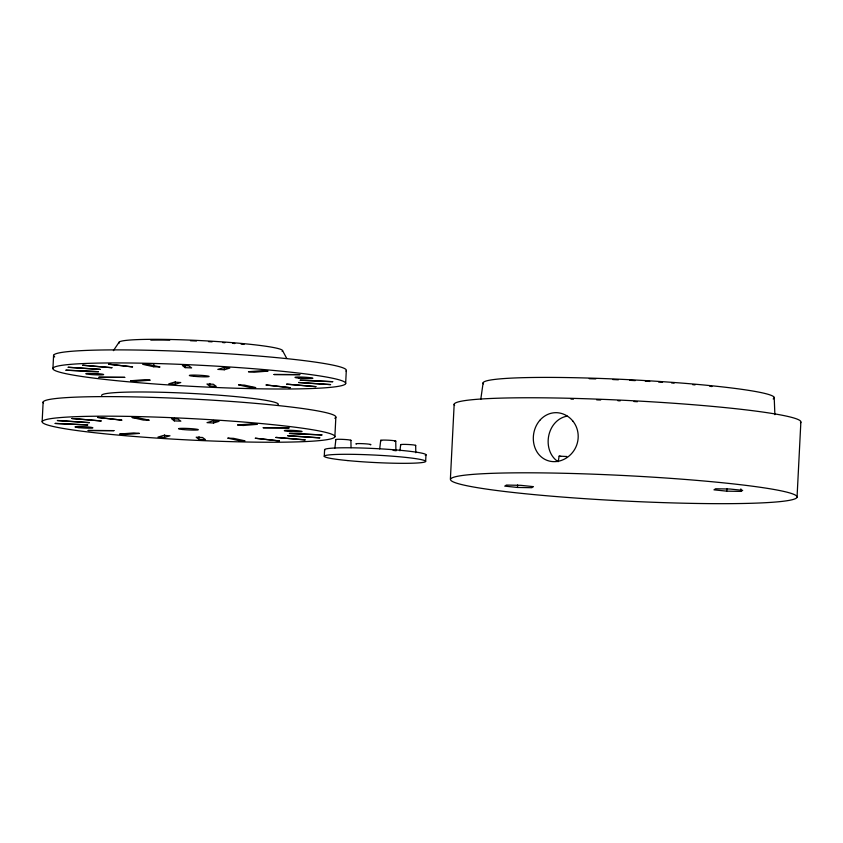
<?xml version="1.0" encoding="UTF-8"?>
<svg xmlns="http://www.w3.org/2000/svg" width="843" height="843" viewBox="0 0 843 843"><rect width="100%" height="100%" fill="white"/><g stroke="black" fill="none" stroke-linecap="round" stroke-linejoin="round"><path stroke-width="1.26" d="M42.15 421.595L43.141 402.016M52.94 368.349L53.594 355.293M153.742 366.747L142.825 364.334L148.674 364.492L160.001 366.979L153.742 366.747L153.879 364.134M164.469 437.454L169.991 435.789L163.774 435.378L157.999 437.085L164.469 437.454L164.606 434.84M175.26 384.208L180.771 382.543L174.564 382.132L168.79 383.839L175.26 384.208L175.386 381.594M174.332 420.878L171.614 418.771L177.936 419.045L180.834 421.152L174.332 420.878L174.459 418.265M185.123 367.632L182.404 365.525L188.716 365.799L191.624 367.917L185.123 367.632L185.249 365.03M198.895 439.319L196.187 437.211L202.499 437.485L205.407 439.593L198.895 439.319L199.032 436.706M209.686 386.073L206.957 384.029L213.29 384.239L216.198 386.347L209.686 386.073L209.823 383.46M213.49 423.007L219.011 421.342L212.794 420.931L207.02 422.638L213.49 423.007L213.627 420.394M224.28 369.761L229.791 368.096L223.585 367.685L217.81 369.392L224.28 369.761L224.407 367.148M324.27 456.358L324.597 449.835M334.861 436.832A146.577 10.738 2.9 0 0 118.262 416.242A146.577 10.738 2.9 0 0 112.393 434.556A146.577 10.738 2.9 0 0 334.861 436.832L335.851 417.264M345.641 383.586A146.577 10.738 2.9 0 0 129.042 362.996A146.577 10.738 2.9 0 0 123.183 381.321A146.577 10.738 2.9 0 0 345.641 383.586L346.304 370.541M425.652 461.269L425.978 454.746M450.383 479.214L454.177 404.176M797.046 497.265A173.605 12.719 2.9 0 0 540.521 472.881A173.605 12.719 2.9 0 0 533.577 494.567A173.605 12.719 2.9 0 0 797.046 497.265L800.85 422.227M517.465 487.454L531.807 487.707L533.45 486.643L520.753 485.326L506.401 485.073L504.757 486.126L517.465 487.454L517.623 484.936M726.677 491.153L741.029 491.406L742.672 490.341L729.964 489.024L715.623 488.771L713.979 489.836L726.677 491.153L726.845 488.645M334.871 448.097L335.872 439.572M379.698 448.897L380.709 440.362M399.951 450.805L400.667 444.704M480.773 399.361L483.134 382.785M558.287 461.321L559.12 456.126L566.77 456.527L566.001 456.643M113.383 350.667L119.063 342.247M539.783 420.383L541.101 418.971A24.637 21.612 -79.4 0 1 547.297 414.63L549.014 413.913A24.584 22.108 -78.4 0 1 556.285 412.67A24.584 22.603 -77.2 0 1 563.577 414.166L565.305 414.946A24.637 23.098 -75.7 0 1 571.47 419.508L572.766 420.973M560.974 456.463L559.183 456.189M282.531 350.572L286.725 358.401M740.849 488.898L741.029 491.406M774.201 397.422L774.886 414.682M415.683 445.389L415.799 452.754M395.746 441.142L395.915 450.963M350.92 440.341L351.036 447.707M43.509 403.091A146.577 10.738 2.9 0 1 192.878 399.066A146.577 10.738 2.9 0 1 334.808 418.265M101.697 395.567A88.441 6.481 2.9 0 1 193.479 393.544A88.441 6.481 2.9 0 1 277.832 404.956M589.246 378.707A137.567 10.074 2.9 0 1 595.748 378.907M612.777 379.54A137.567 10.074 2.9 0 1 618.372 379.782M629.605 380.319A137.567 10.074 2.9 0 1 635.222 380.614M645.295 381.184A137.567 10.074 2.9 0 1 649.753 381.457M658.583 382.027A137.567 10.074 2.9 0 1 662.524 382.29M671.586 382.943A137.567 10.074 2.9 0 1 674.137 383.133M692.672 384.661A137.567 10.074 2.9 0 1 695.043 384.872M709.817 386.315A137.567 10.074 2.9 0 1 711.977 386.537M454.619 405.441A173.605 12.719 2.9 0 1 627.266 400.457A173.605 12.719 2.9 0 1 800.45 422.828M483.503 383.85A145.765 10.674 2.9 0 1 632.039 379.845A145.765 10.674 2.9 0 1 773.179 398.939M570.932 399.076A163.774 11.992 2.9 0 1 573.451 399.139M596.686 399.856A163.774 11.992 2.9 0 1 600.637 400.004M617.919 400.731A163.774 11.992 2.9 0 1 620.216 400.836M633.968 401.521A163.774 11.992 2.9 0 1 637.413 401.711M539.773 420.383A24.468 20.864 -80.2 0 0 538.097 453.545L539.278 454.978A24.637 21.612 -79.4 0 0 545.031 459.446L546.675 460.204A24.584 22.108 -78.4 0 0 553.809 461.637A24.584 22.603 -77.2 0 0 561.227 460.489L563.04 459.762A24.637 23.098 -75.7 0 0 569.647 455.515L571.09 454.114A24.468 23.309 -73.8 0 0 572.776 420.963M567.244 416.126A24.584 22.108 -78.4 0 0 565.432 416.516L563.672 417.074A24.658 21.633 -79.4 0 0 558.719 419.677L557.234 420.836A24.658 21.033 -80.2 0 0 553.314 425.093L552.218 426.737A24.299 20.084 -80.9 0 0 550.858 453.513L551.786 455.157A24.658 21.033 -80.2 0 0 555.274 459.456L556.643 460.647A24.658 21.633 -79.4 0 0 558.129 461.701M54.69 356.926A146.577 10.738 2.9 0 1 196.156 351.984A146.577 10.738 2.9 0 1 345.967 371.046M150.823 340.119A73.699 5.395 2.9 0 1 169.759 340.14M190.476 340.73A73.699 5.395 2.9 0 1 196.461 340.994M208.484 341.615A73.699 5.395 2.9 0 1 212.067 341.836M222.626 342.543A73.699 5.395 2.9 0 1 224.912 342.711M232.7 343.343A73.699 5.395 2.9 0 1 234.849 343.533M241.077 344.113A73.699 5.395 2.9 0 1 244.059 344.418M119.337 343.048A81.887 5.996 2.9 0 1 201.329 340.625A81.887 5.996 2.9 0 1 282.11 351.331M324.797 450.088A50.77 3.72 2.9 0 1 377.295 448.666A50.77 3.72 2.9 0 1 425.262 455.441M356.231 444.071A7.534 0.548 2.9 0 1 363.481 443.703A7.534 0.548 2.9 0 1 370.372 444.809M393.101 450.352A8.188 0.601 2.9 0 1 394.882 450.605M335.967 439.667A7.534 0.548 2.9 0 1 344.186 439.445A7.534 0.548 2.9 0 1 350.425 440.51M400.878 444.809A7.534 0.548 2.9 0 1 408.307 444.503A7.534 0.548 2.9 0 1 415.409 445.568M381.647 440.689A7.534 0.548 2.9 0 1 388.36 440.204A7.534 0.548 2.9 0 1 394.682 441.363M82.751 365.251L111.908 367.706L82.751 365.251M71.971 418.497L101.118 420.942L71.971 418.497M286.704 384.176L315.862 386.631L286.704 384.176M275.924 437.422L305.071 439.877L275.924 437.422M108.568 364.197L132.53 366.884L108.568 364.197M97.788 417.443L121.75 420.13L97.788 417.443M266.135 384.998L290.097 387.685L266.135 384.998M255.355 438.244L279.318 440.931L255.355 438.244M65.986 370.193L98.452 371.689L65.986 370.193M55.195 423.439L87.661 424.935L55.195 423.439M300.245 380.193L332.7 381.689L300.245 380.193M289.455 433.439L321.91 434.935L289.455 433.439M130.697 380.762L136.197 381.278L150.202 380.161L144.574 379.698L130.697 380.762M248.506 371.721L254.006 372.237L268.011 371.12L262.384 370.657L248.506 371.721M119.906 434.008L125.407 434.524L139.411 433.407L133.784 432.944L119.906 434.008M237.726 424.967L243.227 425.483L257.22 424.366L251.593 423.903L237.726 424.967M132.193 417.527L143.363 420.067L149.211 420.225L137.894 417.738L132.193 417.527M238.727 384.903L249.907 387.443L255.756 387.611L244.428 385.114L238.727 384.903M227.947 438.149L239.117 440.689L244.965 440.847L233.648 438.36L227.947 438.149M68.209 367.285L100.159 369.392L68.209 367.285M57.419 420.531L89.369 422.638L57.419 420.531M298.591 382.49L330.54 384.598L298.591 382.49M287.8 435.736L319.75 437.844L287.8 435.736M98.958 377.253L124.732 377.379L98.958 377.253M274.038 374.513L299.802 374.629L274.038 374.513M88.178 430.499L113.942 430.625L88.178 430.499M263.248 427.749L289.012 427.875L263.248 427.749M288.158 431.363A9.01 0.664 2.9 0 0 302.089 431.553A9.01 0.664 2.9 0 0 289.086 430.278A9.01 0.664 2.9 0 0 288.158 431.363M78.947 427.664A9.01 0.664 2.9 0 0 92.878 427.854A9.01 0.664 2.9 0 0 79.864 426.569A9.01 0.664 2.9 0 0 78.947 427.664M182.731 429.509A9.831 0.717 2.9 0 0 198.263 429.782A9.831 0.717 2.9 0 0 184.512 428.349A9.831 0.717 2.9 0 0 182.731 429.509M193.521 376.263A9.831 0.717 2.9 0 0 209.053 376.536A9.831 0.717 2.9 0 0 195.302 375.103A9.831 0.717 2.9 0 0 193.521 376.263M298.949 378.128A9.01 0.664 2.9 0 0 312.879 378.317A9.01 0.664 2.9 0 0 299.876 377.032A9.01 0.664 2.9 0 0 298.949 378.128M89.727 374.418A9.01 0.664 2.9 0 0 103.657 374.608A9.01 0.664 2.9 0 0 90.654 373.323A9.01 0.664 2.9 0 0 89.727 374.418M347.896 460.594A50.77 3.72 2.9 0 0 425.631 461.511A50.77 3.72 2.9 0 0 351.362 454.324A50.77 3.72 2.9 0 0 347.896 460.594"/></g></svg>
